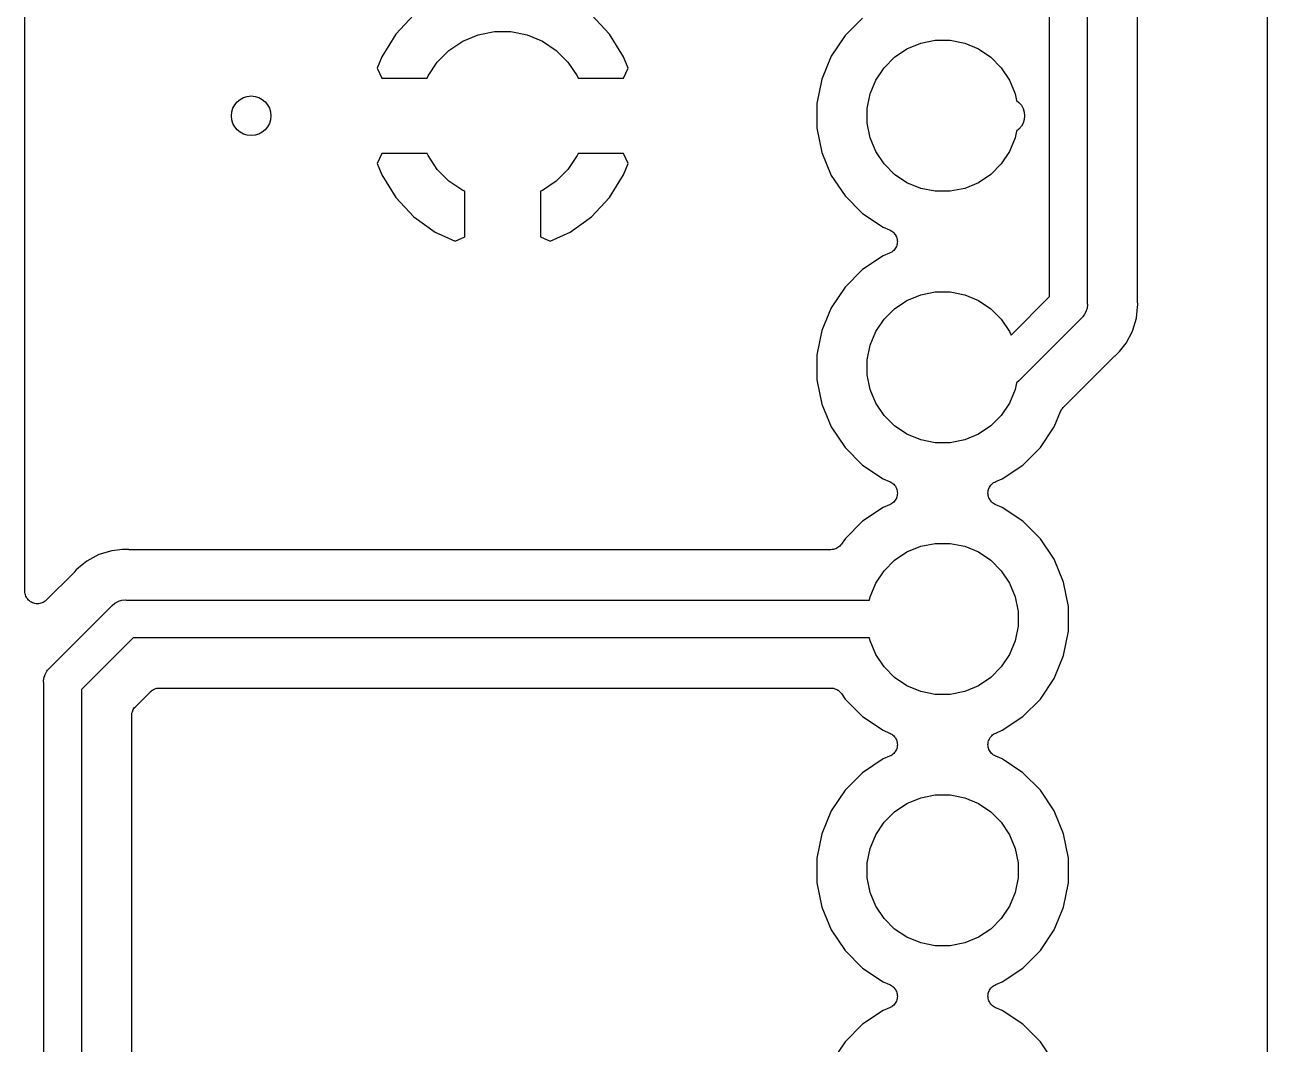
# Model space of a CAD drawing. Extents: x 1.17 to 5.78, y -4.25 to -1.3.
# Drawn here: x 5.285 to 5.779, y -2.3941 to -1.9889 of the extents above; entities that cross this region are included whole.
import ezdxf

# ---------------------------------------------------------------- set-up
doc = ezdxf.new("R2010")
doc.units = 0
doc.header["$MEASUREMENT"] = 0
doc.layers.add('BLACK', color=7, linetype='CONTINUOUS')

msp = doc.modelspace()

# ---------------------------------------------------------------- linework, layer by layer
at = {"layer": 'BLACK', "linetype": 'CONTINUOUS'}
for p, q in [((5.77902, -1.35086), (5.77902, -4.19873)), ((5.6925, -2.09689), (5.6925, -1.37811)), ((5.7075, -1.37537), (5.7075, -2.09963)), ((5.7275, -2.0984), (5.7275, -1.3766)), ((5.285, -2.21404), (5.285, -1.49157)), ((5.4397, -1.98488), (5.43255, -1.99254)), ((5.51745, -1.99254), (5.5103, -1.98488)), ((5.61813, -1.98616), (5.61116, -1.99313)), ((5.43255, -1.99254), (5.42698, -2.00152)), ((5.45367, -1.99901), (5.45915, -1.99534)), ((5.45915, -1.99534), (5.46524, -1.99282)), ((5.46524, -1.99282), (5.4717, -1.99154)), ((5.4717, -1.99154), (5.4783, -1.99154)), ((5.4783, -1.99154), (5.48476, -1.99282)), ((5.48476, -1.99282), (5.49085, -1.99534)), ((5.49085, -1.99534), (5.49633, -1.99901)), ((5.52302, -2.00152), (5.51745, -1.99254)), ((5.61116, -1.99313), (5.60569, -2.00132)), ((5.64125, -1.99615), (5.64705, -1.995)), ((5.64705, -1.995), (5.65295, -1.995)), ((5.65295, -1.995), (5.65875, -1.99615)), ((5.44901, -2.00367), (5.45367, -1.99901)), ((5.49633, -1.99901), (5.50099, -2.00367)), ((5.63088, -2.0017), (5.63579, -1.99841)), ((5.63579, -1.99841), (5.64125, -1.99615)), ((5.65875, -1.99615), (5.66421, -1.99841)), ((5.66421, -1.99841), (5.66912, -2.0017)), ((5.42698, -2.00152), (5.42513, -2.00601)), ((5.44534, -2.00915), (5.44901, -2.00367)), ((5.50099, -2.00367), (5.50466, -2.00915)), ((5.52487, -2.00601), (5.52302, -2.00152)), ((5.60569, -2.00132), (5.60192, -2.01042)), ((5.6267, -2.00588), (5.63088, -2.0017)), ((5.66912, -2.0017), (5.6733, -2.00588)), ((5.42513, -2.00601), (5.42696, -2.01)), ((5.42696, -2.01), (5.44499, -2.01)), ((5.44499, -2.01), (5.44534, -2.00915)), ((5.50466, -2.00915), (5.50501, -2.01)), ((5.50501, -2.01), (5.52304, -2.01)), ((5.52304, -2.01), (5.52487, -2.00601)), ((5.60192, -2.01042), (5.6, -2.02008)), ((5.62341, -2.01079), (5.6267, -2.00588)), ((5.6733, -2.00588), (5.67659, -2.01079)), ((5.62115, -2.01625), (5.62341, -2.01079)), ((5.67659, -2.01079), (5.67885, -2.01625)), ((5.6, -2.02008), (5.6, -2.02992)), ((5.62, -2.02205), (5.62115, -2.01625)), ((5.67885, -2.01625), (5.67937, -2.01889)), ((5.67937, -2.01889), (5.68033, -2.01967)), ((5.68033, -2.01967), (5.68127, -2.02081)), ((5.62, -2.02795), (5.62, -2.02205)), ((5.68127, -2.02081), (5.68196, -2.02212)), ((5.68196, -2.02212), (5.68239, -2.02353)), ((5.68239, -2.02353), (5.68254, -2.025)), ((5.68254, -2.025), (5.68239, -2.02647)), ((5.6, -2.02992), (5.60192, -2.03958)), ((5.62115, -2.03375), (5.62, -2.02795)), ((5.68033, -2.03033), (5.67937, -2.03111)), ((5.68127, -2.02919), (5.68033, -2.03033)), ((5.68196, -2.02788), (5.68127, -2.02919)), ((5.68239, -2.02647), (5.68196, -2.02788)), ((5.62341, -2.03921), (5.62115, -2.03375)), ((5.67885, -2.03375), (5.67659, -2.03921)), ((5.67937, -2.03111), (5.67885, -2.03375)), ((5.42696, -2.04), (5.42513, -2.04399)), ((5.44499, -2.04), (5.42696, -2.04)), ((5.44534, -2.04085), (5.44499, -2.04)), ((5.50501, -2.04), (5.50466, -2.04085)), ((5.52304, -2.04), (5.50501, -2.04)), ((5.52487, -2.04399), (5.52304, -2.04)), ((5.60192, -2.03958), (5.60569, -2.04868)), ((5.6267, -2.04412), (5.62341, -2.03921)), ((5.67659, -2.03921), (5.6733, -2.04412)), ((5.42513, -2.04399), (5.42698, -2.04848)), ((5.44901, -2.04633), (5.44534, -2.04085)), ((5.50466, -2.04085), (5.50099, -2.04633)), ((5.52302, -2.04848), (5.52487, -2.04399)), ((5.63088, -2.0483), (5.6267, -2.04412)), ((5.6733, -2.04412), (5.66912, -2.0483)), ((5.42698, -2.04848), (5.43255, -2.05746)), ((5.45367, -2.05099), (5.44901, -2.04633)), ((5.50099, -2.04633), (5.49633, -2.05099)), ((5.51745, -2.05746), (5.52302, -2.04848)), ((5.60569, -2.04868), (5.61116, -2.05687)), ((5.63579, -2.05159), (5.63088, -2.0483)), ((5.66912, -2.0483), (5.66421, -2.05159)), ((5.45915, -2.05466), (5.45367, -2.05099)), ((5.46, -2.05501), (5.45915, -2.05466)), ((5.46, -2.07311), (5.46, -2.05501)), ((5.49085, -2.05466), (5.49, -2.05501)), ((5.49, -2.05501), (5.49, -2.07311)), ((5.49633, -2.05099), (5.49085, -2.05466)), ((5.64125, -2.05385), (5.63579, -2.05159)), ((5.64705, -2.055), (5.64125, -2.05385)), ((5.65295, -2.055), (5.64705, -2.055)), ((5.65875, -2.05385), (5.65295, -2.055)), ((5.66421, -2.05159), (5.65875, -2.05385)), ((5.43255, -2.05746), (5.4397, -2.06512)), ((5.5103, -2.06512), (5.51745, -2.05746)), ((5.61116, -2.05687), (5.61813, -2.06384)), ((5.61813, -2.06384), (5.62632, -2.06931)), ((5.4397, -2.06512), (5.4482, -2.07124)), ((5.5018, -2.07124), (5.5103, -2.06512)), ((5.62632, -2.06931), (5.6289, -2.07038)), ((5.4482, -2.07124), (5.45613, -2.07484)), ((5.45613, -2.07484), (5.46, -2.07311)), ((5.49, -2.07311), (5.49387, -2.07484)), ((5.49387, -2.07484), (5.5018, -2.07124)), ((5.6289, -2.07038), (5.62895, -2.0704)), ((5.62895, -2.0704), (5.62895, -2.0704)), ((5.62895, -2.0704), (5.62895, -2.0704)), ((5.62895, -2.0704), (5.62897, -2.07041)), ((5.62897, -2.07041), (5.62939, -2.07064)), ((5.62939, -2.07064), (5.62981, -2.07087)), ((5.62981, -2.07087), (5.62981, -2.07088)), ((5.62981, -2.07088), (5.62982, -2.07088)), ((5.62982, -2.07088), (5.63019, -2.07119)), ((5.63019, -2.07119), (5.63056, -2.0715)), ((5.63056, -2.0715), (5.63056, -2.0715)), ((5.63056, -2.0715), (5.63057, -2.07151)), ((5.63057, -2.07151), (5.63086, -2.07188)), ((5.63086, -2.07188), (5.63117, -2.07225)), ((5.63117, -2.07225), (5.63117, -2.07226)), ((5.63117, -2.07226), (5.63118, -2.07227)), ((5.63118, -2.07227), (5.6314, -2.07269)), ((5.6314, -2.07269), (5.63162, -2.07312)), ((5.63162, -2.07312), (5.63162, -2.07313)), ((5.63162, -2.07313), (5.63163, -2.07314)), ((5.63163, -2.07314), (5.63176, -2.0736)), ((5.63176, -2.0736), (5.6319, -2.07405)), ((5.6319, -2.07405), (5.6319, -2.07406)), ((5.6319, -2.07406), (5.6319, -2.07407)), ((5.6319, -2.07407), (5.63194, -2.07455)), ((5.63194, -2.07455), (5.63199, -2.07503)), ((5.6289, -2.07962), (5.62632, -2.08069)), ((5.62933, -2.07939), (5.6289, -2.07962)), ((5.62975, -2.07917), (5.62933, -2.07939)), ((5.62976, -2.07916), (5.62975, -2.07917)), ((5.63014, -2.07885), (5.62976, -2.07916)), ((5.62976, -2.07916), (5.62976, -2.07916)), ((5.63051, -2.07855), (5.63014, -2.07885)), ((5.63052, -2.07854), (5.63051, -2.07855)), ((5.63051, -2.07855), (5.63051, -2.07855)), ((5.63083, -2.07817), (5.63052, -2.07854)), ((5.63113, -2.0778), (5.63083, -2.07817)), ((5.63114, -2.07779), (5.63113, -2.0778)), ((5.63113, -2.0778), (5.63113, -2.0778)), ((5.63137, -2.07736), (5.63114, -2.07779)), ((5.63159, -2.07695), (5.63137, -2.07736)), ((5.6316, -2.07694), (5.63159, -2.07695)), ((5.63174, -2.07647), (5.6316, -2.07693)), ((5.6316, -2.07693), (5.6316, -2.07694)), ((5.63188, -2.07601), (5.63174, -2.07647)), ((5.63189, -2.07601), (5.63188, -2.07601)), ((5.63194, -2.07552), (5.63189, -2.076)), ((5.63189, -2.076), (5.63189, -2.07601)), ((5.63199, -2.07504), (5.63194, -2.07552)), ((5.63199, -2.07503), (5.63199, -2.07503)), ((5.63199, -2.07503), (5.63199, -2.07504)), ((5.62632, -2.08069), (5.61813, -2.08616)), ((5.61813, -2.08616), (5.61116, -2.09313)), ((5.61116, -2.09313), (5.60569, -2.10132)), ((5.63088, -2.1017), (5.63579, -2.09841)), ((5.63579, -2.09841), (5.64125, -2.09615)), ((5.64125, -2.09615), (5.64705, -2.095)), ((5.64705, -2.095), (5.65295, -2.095)), ((5.65295, -2.095), (5.65875, -2.09615)), ((5.65875, -2.09615), (5.66421, -2.09841)), ((5.66421, -2.09841), (5.66912, -2.1017)), ((5.67718, -2.11222), (5.6925, -2.09689)), ((5.72752, -2.09861), (5.7275, -2.0984)), ((5.72752, -2.09882), (5.72752, -2.09861)), ((5.72752, -2.09889), (5.72752, -2.09882)), ((5.72763, -2.1), (5.72752, -2.09889)), ((5.60569, -2.10132), (5.60192, -2.11042)), ((5.6267, -2.10588), (5.63088, -2.1017)), ((5.66912, -2.1017), (5.6733, -2.10588)), ((5.70627, -2.10419), (5.70577, -2.1048)), ((5.70696, -2.10288), (5.70627, -2.10419)), ((5.70707, -2.10252), (5.70696, -2.10288)), ((5.70739, -2.10147), (5.70707, -2.10252)), ((5.70754, -2.1), (5.70739, -2.10147)), ((5.7075, -2.09963), (5.70754, -2.1)), ((5.7271, -2.10539), (5.72752, -2.10111)), ((5.72752, -2.10111), (5.72763, -2.1)), ((5.72752, -2.10111), (5.72752, -2.10111)), ((5.62341, -2.11079), (5.6267, -2.10588)), ((5.6733, -2.10588), (5.67659, -2.11079)), ((5.70504, -2.10556), (5.68056, -2.13004)), ((5.70533, -2.10533), (5.70504, -2.10556)), ((5.70559, -2.10501), (5.70533, -2.10533)), ((5.70577, -2.1048), (5.70559, -2.10501)), ((5.72553, -2.11057), (5.7271, -2.10541)), ((5.7271, -2.10541), (5.7271, -2.10539)), ((5.7271, -2.10541), (5.7271, -2.10541)), ((5.60192, -2.11042), (5.6, -2.12008)), ((5.62115, -2.11625), (5.62341, -2.11079)), ((5.67659, -2.11079), (5.67718, -2.11222)), ((5.72298, -2.11535), (5.72553, -2.11057)), ((5.62, -2.12205), (5.62115, -2.11625)), ((5.71954, -2.11954), (5.72024, -2.11868)), ((5.72024, -2.11868), (5.72025, -2.11868)), ((5.72025, -2.11868), (5.72298, -2.11535)), ((5.6, -2.12008), (5.6, -2.12992)), ((5.62, -2.12795), (5.62, -2.12205)), ((5.69791, -2.14098), (5.71832, -2.12057)), ((5.71832, -2.12057), (5.71837, -2.12053)), ((5.71837, -2.12053), (5.71853, -2.12039)), ((5.71853, -2.12039), (5.71868, -2.12024)), ((5.71868, -2.12024), (5.71954, -2.11954)), ((5.62115, -2.13375), (5.62, -2.12795)), ((5.6, -2.12992), (5.60192, -2.13958)), ((5.62341, -2.13921), (5.62115, -2.13375)), ((5.67885, -2.13375), (5.67659, -2.13921)), ((5.67937, -2.13111), (5.67885, -2.13375)), ((5.68033, -2.13033), (5.67937, -2.13111)), ((5.68056, -2.13004), (5.68033, -2.13033)), ((5.60192, -2.13958), (5.60569, -2.14868)), ((5.6267, -2.14412), (5.62341, -2.13921)), ((5.67659, -2.13921), (5.6733, -2.14412)), ((5.69431, -2.14868), (5.69683, -2.1426)), ((5.69683, -2.14259), (5.69686, -2.14254)), ((5.69683, -2.1426), (5.69683, -2.14259)), ((5.69683, -2.14259), (5.69683, -2.14259)), ((5.69683, -2.14259), (5.69683, -2.14259)), ((5.69686, -2.14254), (5.69708, -2.14213)), ((5.69708, -2.14213), (5.69729, -2.14173)), ((5.69729, -2.14173), (5.69731, -2.14171)), ((5.69731, -2.14171), (5.69733, -2.14168)), ((5.69733, -2.14168), (5.69762, -2.14133)), ((5.69762, -2.14133), (5.69791, -2.14098)), ((5.60569, -2.14868), (5.61116, -2.15687)), ((5.63088, -2.1483), (5.6267, -2.14412)), ((5.63579, -2.15159), (5.63088, -2.1483)), ((5.66912, -2.1483), (5.66421, -2.15159)), ((5.6733, -2.14412), (5.66912, -2.1483)), ((5.68884, -2.15687), (5.69431, -2.14868)), ((5.64125, -2.15385), (5.63579, -2.15159)), ((5.64705, -2.155), (5.64125, -2.15385)), ((5.65875, -2.15385), (5.65295, -2.155)), ((5.66421, -2.15159), (5.65875, -2.15385)), ((5.61116, -2.15687), (5.61813, -2.16384)), ((5.65295, -2.155), (5.64705, -2.155)), ((5.68187, -2.16384), (5.68884, -2.15687)), ((5.61813, -2.16384), (5.62632, -2.16931)), ((5.67368, -2.16931), (5.68187, -2.16384)), ((5.62632, -2.16931), (5.6289, -2.17038)), ((5.6289, -2.17038), (5.62895, -2.1704)), ((5.62895, -2.1704), (5.62895, -2.1704)), ((5.62895, -2.1704), (5.62895, -2.1704)), ((5.62895, -2.1704), (5.62897, -2.17041)), ((5.62897, -2.17041), (5.62939, -2.17064)), ((5.62939, -2.17064), (5.62981, -2.17087)), ((5.62981, -2.17087), (5.62981, -2.17088)), ((5.62981, -2.17088), (5.62982, -2.17088)), ((5.62982, -2.17088), (5.63019, -2.17119)), ((5.63019, -2.17119), (5.63056, -2.1715)), ((5.63056, -2.1715), (5.63056, -2.1715)), ((5.63056, -2.1715), (5.63057, -2.17151)), ((5.63057, -2.17151), (5.63086, -2.17188)), ((5.63086, -2.17188), (5.63117, -2.17225)), ((5.63117, -2.17225), (5.63117, -2.17226)), ((5.63117, -2.17226), (5.63118, -2.17227)), ((5.63118, -2.17227), (5.6314, -2.17269)), ((5.6314, -2.17269), (5.63162, -2.17312)), ((5.63162, -2.17312), (5.63162, -2.17313)), ((5.63162, -2.17313), (5.63163, -2.17314)), ((5.63163, -2.17314), (5.63176, -2.1736)), ((5.63176, -2.1736), (5.6319, -2.17405)), ((5.66812, -2.17399), (5.66826, -2.17353)), ((5.66826, -2.17353), (5.6684, -2.17307)), ((5.6684, -2.17306), (5.66841, -2.17305)), ((5.6684, -2.17307), (5.6684, -2.17306)), ((5.66841, -2.17305), (5.66864, -2.17263)), ((5.66864, -2.17263), (5.66886, -2.17221)), ((5.66886, -2.17221), (5.66887, -2.1722)), ((5.66887, -2.1722), (5.66918, -2.17183)), ((5.66887, -2.1722), (5.66887, -2.1722)), ((5.66918, -2.17183), (5.66948, -2.17146)), ((5.66948, -2.17146), (5.66949, -2.17145)), ((5.66949, -2.17145), (5.66986, -2.17115)), ((5.66949, -2.17145), (5.66949, -2.17145)), ((5.66986, -2.17115), (5.67024, -2.17084)), ((5.67024, -2.17084), (5.67025, -2.17083)), ((5.67024, -2.17084), (5.67024, -2.17084)), ((5.67025, -2.17083), (5.67067, -2.17061)), ((5.67067, -2.17061), (5.6711, -2.17038)), ((5.6711, -2.17038), (5.67368, -2.16931)), ((5.63051, -2.17855), (5.63014, -2.17885)), ((5.63052, -2.17854), (5.63051, -2.17855)), ((5.63051, -2.17855), (5.63051, -2.17855)), ((5.63083, -2.17817), (5.63052, -2.17854)), ((5.63113, -2.1778), (5.63083, -2.17817)), ((5.63114, -2.17779), (5.63113, -2.1778)), ((5.63113, -2.1778), (5.63113, -2.1778)), ((5.63137, -2.17736), (5.63114, -2.17779)), ((5.63159, -2.17695), (5.63137, -2.17736)), ((5.6316, -2.17694), (5.63159, -2.17695)), ((5.63174, -2.17647), (5.6316, -2.17693)), ((5.6316, -2.17693), (5.6316, -2.17694)), ((5.63188, -2.17601), (5.63174, -2.17647)), ((5.63189, -2.17601), (5.63188, -2.17601)), ((5.63194, -2.17551), (5.63189, -2.176)), ((5.63189, -2.176), (5.63189, -2.17601)), ((5.6319, -2.17405), (5.6319, -2.17406)), ((5.6319, -2.17406), (5.6319, -2.17407)), ((5.6319, -2.17407), (5.63194, -2.17455)), ((5.63194, -2.17455), (5.63199, -2.17503)), ((5.63199, -2.17504), (5.63194, -2.17551)), ((5.63199, -2.17503), (5.63199, -2.17503)), ((5.63199, -2.17503), (5.63199, -2.17504)), ((5.66801, -2.17496), (5.66806, -2.17448)), ((5.66801, -2.17497), (5.66801, -2.17496)), ((5.66806, -2.17545), (5.66801, -2.17497)), ((5.66801, -2.17497), (5.66801, -2.17497)), ((5.66806, -2.17448), (5.66811, -2.174)), ((5.6681, -2.17593), (5.66806, -2.17545)), ((5.6681, -2.17594), (5.6681, -2.17593)), ((5.6681, -2.17595), (5.6681, -2.17594)), ((5.66824, -2.17641), (5.6681, -2.17595)), ((5.66811, -2.174), (5.66811, -2.17399)), ((5.66811, -2.17399), (5.66812, -2.17399)), ((5.66837, -2.17686), (5.66824, -2.17641)), ((5.66838, -2.17687), (5.66837, -2.17686)), ((5.66838, -2.17688), (5.66838, -2.17687)), ((5.6686, -2.1773), (5.66838, -2.17688)), ((5.66882, -2.17773), (5.6686, -2.1773)), ((5.66883, -2.17774), (5.66882, -2.17773)), ((5.66883, -2.17775), (5.66883, -2.17774)), ((5.66913, -2.17811), (5.66883, -2.17775)), ((5.66943, -2.17849), (5.66913, -2.17811)), ((5.66944, -2.1785), (5.66943, -2.17849)), ((5.66981, -2.17881), (5.66944, -2.1785)), ((5.66944, -2.1785), (5.66944, -2.1785)), ((5.62632, -2.18069), (5.61813, -2.18616)), ((5.6289, -2.17962), (5.62632, -2.18069)), ((5.62933, -2.17939), (5.6289, -2.17962)), ((5.62975, -2.17917), (5.62933, -2.17939)), ((5.62976, -2.17916), (5.62975, -2.17917)), ((5.63014, -2.17885), (5.62976, -2.17916)), ((5.62976, -2.17916), (5.62976, -2.17916)), ((5.67018, -2.17912), (5.66981, -2.17881)), ((5.67019, -2.17912), (5.67018, -2.17912)), ((5.67019, -2.17913), (5.67019, -2.17912)), ((5.67061, -2.17936), (5.67019, -2.17913)), ((5.67103, -2.17959), (5.67061, -2.17936)), ((5.67105, -2.1796), (5.67103, -2.17959)), ((5.6711, -2.17962), (5.67105, -2.1796)), ((5.67105, -2.1796), (5.67105, -2.1796)), ((5.67105, -2.1796), (5.67105, -2.1796)), ((5.67368, -2.18069), (5.6711, -2.17962)), ((5.68187, -2.18616), (5.67368, -2.18069)), ((5.61813, -2.18616), (5.61116, -2.19313)), ((5.68884, -2.19313), (5.68187, -2.18616)), ((5.61116, -2.19313), (5.60973, -2.19528)), ((5.69431, -2.20132), (5.68884, -2.19313)), ((5.31961, -2.1979), (5.31443, -2.19947)), ((5.32389, -2.19748), (5.31961, -2.1979)), ((5.325, -2.19737), (5.32389, -2.19748)), ((5.32389, -2.19748), (5.32389, -2.19748)), ((5.32611, -2.19748), (5.325, -2.19737)), ((5.32632, -2.19748), (5.32611, -2.19748)), ((5.32653, -2.1975), (5.32632, -2.19748)), ((5.3266, -2.1975), (5.32653, -2.1975)), ((5.60557, -2.1975), (5.3266, -2.1975)), ((5.60603, -2.19745), (5.60557, -2.1975)), ((5.60649, -2.19741), (5.60603, -2.19745)), ((5.60652, -2.19741), (5.60649, -2.19741)), ((5.60654, -2.1974), (5.60652, -2.19741)), ((5.60698, -2.19727), (5.60654, -2.1974)), ((5.60743, -2.19714), (5.60698, -2.19727)), ((5.60745, -2.19713), (5.60743, -2.19714)), ((5.60747, -2.19712), (5.60745, -2.19713)), ((5.60788, -2.1969), (5.60747, -2.19712)), ((5.60829, -2.19669), (5.60788, -2.1969)), ((5.60831, -2.19668), (5.60829, -2.19669)), ((5.60833, -2.19666), (5.60831, -2.19668)), ((5.60869, -2.19637), (5.60833, -2.19666)), ((5.60906, -2.19608), (5.60869, -2.19637)), ((5.60907, -2.19606), (5.60906, -2.19608)), ((5.60909, -2.19605), (5.60907, -2.19606)), ((5.60939, -2.19569), (5.60909, -2.19605)), ((5.60969, -2.19534), (5.60939, -2.19569)), ((5.60971, -2.1953), (5.60969, -2.19534)), ((5.60973, -2.19528), (5.60971, -2.1953)), ((5.60971, -2.1953), (5.60971, -2.1953)), ((5.60971, -2.1953), (5.60971, -2.1953)), ((5.63579, -2.19841), (5.64125, -2.19615)), ((5.64125, -2.19615), (5.64705, -2.195)), ((5.64705, -2.195), (5.65295, -2.195)), ((5.65295, -2.195), (5.65875, -2.19615)), ((5.65875, -2.19615), (5.66421, -2.19841)), ((5.30965, -2.20202), (5.30632, -2.20476)), ((5.31443, -2.19947), (5.30965, -2.20202)), ((5.6267, -2.20588), (5.63088, -2.2017)), ((5.63088, -2.2017), (5.63579, -2.19841)), ((5.66421, -2.19841), (5.66912, -2.2017)), ((5.66912, -2.2017), (5.6733, -2.20588)), ((5.69808, -2.21042), (5.69431, -2.20132)), ((5.30443, -2.20668), (5.29354, -2.21757)), ((5.30456, -2.20652), (5.30443, -2.20668)), ((5.30471, -2.20637), (5.30456, -2.20652)), ((5.30476, -2.20632), (5.30471, -2.20637)), ((5.30546, -2.20546), (5.30476, -2.20632)), ((5.30632, -2.20476), (5.30546, -2.20546)), ((5.30632, -2.20476), (5.30632, -2.20476)), ((5.62341, -2.21079), (5.6267, -2.20588)), ((5.6733, -2.20588), (5.67659, -2.21079)), ((5.62115, -2.21625), (5.62341, -2.21079)), ((5.67659, -2.21079), (5.67885, -2.21625)), ((5.7, -2.22008), (5.69808, -2.21042)), ((5.28505, -2.21452), (5.285, -2.21404)), ((5.28509, -2.21499), (5.28505, -2.21452)), ((5.28509, -2.215), (5.28509, -2.21499)), ((5.2851, -2.21501), (5.28509, -2.215)), ((5.28523, -2.21547), (5.2851, -2.21501)), ((5.28537, -2.21593), (5.28523, -2.21547)), ((5.28537, -2.21594), (5.28537, -2.21593)), ((5.28538, -2.21594), (5.28537, -2.21594)), ((5.2856, -2.21636), (5.28538, -2.21594)), ((5.28583, -2.21679), (5.2856, -2.21636)), ((5.28583, -2.2168), (5.28583, -2.21679)), ((5.28584, -2.21681), (5.28583, -2.2168)), ((5.28614, -2.21718), (5.28584, -2.21681)), ((5.28644, -2.21755), (5.28614, -2.21718)), ((5.28645, -2.21755), (5.28644, -2.21755)), ((5.28645, -2.21756), (5.28645, -2.21755)), ((5.28682, -2.21787), (5.28645, -2.21756)), ((5.28719, -2.21817), (5.28682, -2.21787)), ((5.29311, -2.21792), (5.29274, -2.21822)), ((5.29349, -2.21762), (5.29311, -2.21792)), ((5.2935, -2.21761), (5.29349, -2.21762)), ((5.29354, -2.21757), (5.2935, -2.21761)), ((5.2935, -2.21761), (5.2935, -2.21761)), ((5.2935, -2.21761), (5.2935, -2.21761)), ((5.32081, -2.21873), (5.32212, -2.21804)), ((5.32212, -2.21804), (5.32223, -2.218)), ((5.32223, -2.218), (5.32353, -2.21761)), ((5.32353, -2.21761), (5.325, -2.21746)), ((5.325, -2.21746), (5.32537, -2.2175)), ((5.32537, -2.2175), (5.6209, -2.2175)), ((5.6209, -2.2175), (5.62115, -2.21625)), ((5.67885, -2.21625), (5.68, -2.22205)), ((5.2872, -2.21818), (5.28719, -2.21817)), ((5.28763, -2.21841), (5.2872, -2.21818)), ((5.2872, -2.21818), (5.2872, -2.21818)), ((5.28805, -2.21864), (5.28763, -2.21841)), ((5.28806, -2.21865), (5.28805, -2.21864)), ((5.28805, -2.21864), (5.28805, -2.21864)), ((5.28853, -2.21879), (5.28806, -2.21865)), ((5.28898, -2.21893), (5.28853, -2.21879)), ((5.28899, -2.21893), (5.28898, -2.21893)), ((5.28899, -2.21894), (5.28899, -2.21893)), ((5.28947, -2.21899), (5.28899, -2.21894)), ((5.28995, -2.21904), (5.28947, -2.21899)), ((5.28996, -2.21904), (5.28995, -2.21904)), ((5.28997, -2.21904), (5.28996, -2.21904)), ((5.29044, -2.21899), (5.28997, -2.21904)), ((5.29092, -2.21895), (5.29044, -2.21899)), ((5.29093, -2.21895), (5.29092, -2.21895)), ((5.29094, -2.21895), (5.29093, -2.21895)), ((5.29139, -2.21882), (5.29094, -2.21895)), ((5.29186, -2.21868), (5.29139, -2.21882)), ((5.29187, -2.21867), (5.29186, -2.21868)), ((5.29186, -2.21868), (5.29186, -2.21868)), ((5.2923, -2.21845), (5.29187, -2.21867)), ((5.29272, -2.21823), (5.2923, -2.21845)), ((5.29273, -2.21823), (5.29272, -2.21823)), ((5.29274, -2.21822), (5.29273, -2.21823)), ((5.29496, -2.24444), (5.31944, -2.21996)), ((5.31944, -2.21996), (5.31967, -2.21967)), ((5.31967, -2.21967), (5.32081, -2.21873)), ((5.68, -2.22205), (5.68, -2.22795)), ((5.7, -2.22992), (5.7, -2.22008)), ((5.68, -2.22795), (5.67885, -2.23375)), ((5.32811, -2.2325), (5.3075, -2.25311)), ((5.6209, -2.2325), (5.32811, -2.2325)), ((5.62115, -2.23375), (5.6209, -2.2325)), ((5.69808, -2.23958), (5.7, -2.22992)), ((5.62341, -2.23921), (5.62115, -2.23375)), ((5.67885, -2.23375), (5.67659, -2.23921)), ((5.6267, -2.24412), (5.62341, -2.23921)), ((5.67659, -2.23921), (5.6733, -2.24412)), ((5.69431, -2.24868), (5.69808, -2.23958)), ((5.29261, -2.24853), (5.29304, -2.24712)), ((5.29304, -2.24712), (5.29373, -2.24581)), ((5.29373, -2.24581), (5.29404, -2.24544)), ((5.29404, -2.24544), (5.29467, -2.24467)), ((5.29467, -2.24467), (5.29496, -2.24444)), ((5.63088, -2.2483), (5.6267, -2.24412)), ((5.6733, -2.24412), (5.66912, -2.2483)), ((5.29246, -2.25), (5.29261, -2.24853)), ((5.2925, -2.25037), (5.29246, -2.25)), ((5.2925, -2.67052), (5.2925, -2.25037)), ((5.33661, -2.25286), (5.33705, -2.25273)), ((5.33705, -2.25273), (5.33749, -2.2526)), ((5.33749, -2.2526), (5.33752, -2.25259)), ((5.33752, -2.25259), (5.33754, -2.25259)), ((5.33754, -2.25259), (5.338, -2.25255)), ((5.338, -2.25255), (5.33846, -2.2525)), ((5.33846, -2.2525), (5.60557, -2.2525)), ((5.60557, -2.2525), (5.60559, -2.2525)), ((5.60559, -2.2525), (5.60559, -2.2525)), ((5.60559, -2.2525), (5.60559, -2.2525)), ((5.60559, -2.2525), (5.60564, -2.2525)), ((5.60564, -2.2525), (5.6061, -2.25255)), ((5.6061, -2.25255), (5.60656, -2.2526)), ((5.60656, -2.2526), (5.60658, -2.25261)), ((5.60658, -2.25261), (5.60661, -2.25261)), ((5.60661, -2.25261), (5.60705, -2.25275)), ((5.63579, -2.25159), (5.63088, -2.2483)), ((5.64125, -2.25385), (5.63579, -2.25159)), ((5.66421, -2.25159), (5.65875, -2.25385)), ((5.66912, -2.2483), (5.66421, -2.25159)), ((5.68884, -2.25687), (5.69431, -2.24868)), ((5.3075, -2.25311), (5.3075, -2.67052)), ((5.32896, -2.25993), (5.33493, -2.25396)), ((5.33493, -2.25396), (5.33494, -2.25395)), ((5.33494, -2.25395), (5.33498, -2.25392)), ((5.33494, -2.25395), (5.33494, -2.25395)), ((5.33494, -2.25395), (5.33494, -2.25395)), ((5.33498, -2.25392), (5.33534, -2.25363)), ((5.33534, -2.25363), (5.33569, -2.25334)), ((5.33569, -2.25334), (5.33572, -2.25332)), ((5.33572, -2.25332), (5.33574, -2.25331)), ((5.33574, -2.25331), (5.33615, -2.25309)), ((5.33615, -2.25309), (5.33656, -2.25288)), ((5.33656, -2.25288), (5.33658, -2.25287)), ((5.33658, -2.25287), (5.33661, -2.25286)), ((5.60705, -2.25275), (5.60749, -2.25289)), ((5.60749, -2.25289), (5.60751, -2.2529)), ((5.60751, -2.2529), (5.60754, -2.2529)), ((5.60754, -2.2529), (5.60794, -2.25313)), ((5.60794, -2.25313), (5.60835, -2.25335)), ((5.60835, -2.25335), (5.60837, -2.25336)), ((5.60837, -2.25336), (5.60839, -2.25337)), ((5.60839, -2.25337), (5.60875, -2.25367)), ((5.60875, -2.25367), (5.60911, -2.25397)), ((5.60911, -2.25397), (5.60912, -2.25399)), ((5.60912, -2.25399), (5.60914, -2.254)), ((5.60914, -2.254), (5.60943, -2.25436)), ((5.60943, -2.25436), (5.60973, -2.25472)), ((5.60973, -2.25472), (5.61116, -2.25687)), ((5.61116, -2.25687), (5.61813, -2.26384)), ((5.64705, -2.255), (5.64125, -2.25385)), ((5.65295, -2.255), (5.64705, -2.255)), ((5.65875, -2.25385), (5.65295, -2.255)), ((5.68187, -2.26384), (5.68884, -2.25687)), ((5.32755, -2.26293), (5.3276, -2.26247)), ((5.3276, -2.26247), (5.32761, -2.26245)), ((5.32761, -2.26242), (5.32775, -2.26198)), ((5.32761, -2.26245), (5.32761, -2.26242)), ((5.32775, -2.26198), (5.32788, -2.26154)), ((5.32788, -2.26154), (5.3279, -2.26152)), ((5.3279, -2.26149), (5.32813, -2.26109)), ((5.3279, -2.26152), (5.3279, -2.26149)), ((5.32813, -2.26109), (5.32835, -2.26068)), ((5.32835, -2.26068), (5.32836, -2.26066)), ((5.32836, -2.26066), (5.32837, -2.26064)), ((5.32837, -2.26064), (5.32867, -2.26028)), ((5.32867, -2.26028), (5.32896, -2.25993)), ((5.3275, -2.26339), (5.32755, -2.26293)), ((5.3275, -2.26344), (5.3275, -2.26339)), ((5.3275, -2.26345), (5.3275, -2.26344)), ((5.3275, -2.26344), (5.3275, -2.26344)), ((5.3275, -2.26346), (5.3275, -2.26345)), ((5.3275, -2.53838), (5.3275, -2.26346)), ((5.61813, -2.26384), (5.62632, -2.26931)), ((5.67368, -2.26931), (5.68187, -2.26384)), ((5.62632, -2.26931), (5.6289, -2.27038)), ((5.6289, -2.27038), (5.62895, -2.2704)), ((5.62895, -2.2704), (5.62895, -2.2704)), ((5.62895, -2.2704), (5.62895, -2.2704)), ((5.62895, -2.2704), (5.62897, -2.27041)), ((5.62897, -2.27041), (5.62939, -2.27064)), ((5.62939, -2.27064), (5.62981, -2.27087)), ((5.62981, -2.27087), (5.62981, -2.27088)), ((5.62981, -2.27088), (5.62982, -2.27088)), ((5.62982, -2.27088), (5.63019, -2.27119)), ((5.63019, -2.27119), (5.63056, -2.2715)), ((5.63056, -2.2715), (5.63056, -2.2715)), ((5.63056, -2.2715), (5.63057, -2.27151)), ((5.63057, -2.27151), (5.63086, -2.27188)), ((5.63086, -2.27188), (5.63117, -2.27225)), ((5.63117, -2.27225), (5.63117, -2.27226)), ((5.63117, -2.27226), (5.63118, -2.27227)), ((5.63118, -2.27227), (5.6314, -2.27269)), ((5.66864, -2.27263), (5.66886, -2.27221)), ((5.66886, -2.27221), (5.66887, -2.2722)), ((5.66887, -2.2722), (5.66918, -2.27183)), ((5.66887, -2.2722), (5.66887, -2.2722)), ((5.66918, -2.27183), (5.66948, -2.27146)), ((5.66948, -2.27146), (5.66949, -2.27145)), ((5.66949, -2.27145), (5.66986, -2.27115)), ((5.66949, -2.27145), (5.66949, -2.27145)), ((5.66986, -2.27115), (5.67024, -2.27084)), ((5.67024, -2.27084), (5.67025, -2.27083)), ((5.67024, -2.27084), (5.67024, -2.27084)), ((5.67025, -2.27083), (5.67067, -2.27061)), ((5.67067, -2.27061), (5.6711, -2.27038)), ((5.6711, -2.27038), (5.67368, -2.26931)), ((5.63137, -2.27736), (5.63114, -2.27779)), ((5.63159, -2.27695), (5.63137, -2.27736)), ((5.6314, -2.27269), (5.63162, -2.27312)), ((5.6316, -2.27694), (5.63159, -2.27695)), ((5.63174, -2.27647), (5.6316, -2.27693)), ((5.6316, -2.27693), (5.6316, -2.27694)), ((5.63162, -2.27312), (5.63162, -2.27313)), ((5.63162, -2.27313), (5.63163, -2.27314)), ((5.63163, -2.27314), (5.63176, -2.2736)), ((5.63188, -2.27601), (5.63174, -2.27647)), ((5.63176, -2.2736), (5.6319, -2.27405)), ((5.63189, -2.27601), (5.63188, -2.27601)), ((5.63194, -2.27551), (5.63189, -2.276)), ((5.63189, -2.276), (5.63189, -2.27601)), ((5.6319, -2.27405), (5.6319, -2.27406)), ((5.6319, -2.27406), (5.6319, -2.27407)), ((5.6319, -2.27407), (5.63194, -2.27455)), ((5.63194, -2.27455), (5.63199, -2.27503)), ((5.63199, -2.27504), (5.63194, -2.27551)), ((5.63199, -2.27503), (5.63199, -2.27503)), ((5.63199, -2.27503), (5.63199, -2.27504)), ((5.66801, -2.27496), (5.66806, -2.27448)), ((5.66801, -2.27497), (5.66801, -2.27496)), ((5.66806, -2.27545), (5.66801, -2.27497)), ((5.66801, -2.27497), (5.66801, -2.27497)), ((5.66806, -2.27448), (5.66811, -2.274)), ((5.6681, -2.27593), (5.66806, -2.27545)), ((5.6681, -2.27594), (5.6681, -2.27593)), ((5.6681, -2.27595), (5.6681, -2.27594)), ((5.66824, -2.27641), (5.6681, -2.27595)), ((5.66811, -2.274), (5.66811, -2.27399)), ((5.66811, -2.27399), (5.66812, -2.27399)), ((5.66812, -2.27399), (5.66826, -2.27353)), ((5.66837, -2.27686), (5.66824, -2.27641)), ((5.66826, -2.27353), (5.6684, -2.27307)), ((5.66838, -2.27687), (5.66837, -2.27686)), ((5.66838, -2.27688), (5.66838, -2.27687)), ((5.6686, -2.2773), (5.66838, -2.27688)), ((5.6684, -2.27306), (5.66841, -2.27305)), ((5.6684, -2.27307), (5.6684, -2.27306)), ((5.66841, -2.27305), (5.66864, -2.27263)), ((5.66882, -2.27773), (5.6686, -2.2773)), ((5.62632, -2.28069), (5.61813, -2.28616)), ((5.6289, -2.27962), (5.62632, -2.28069)), ((5.62933, -2.27939), (5.6289, -2.27962)), ((5.62975, -2.27917), (5.62933, -2.27939)), ((5.62976, -2.27916), (5.62975, -2.27917)), ((5.63014, -2.27885), (5.62976, -2.27916)), ((5.62976, -2.27916), (5.62976, -2.27916)), ((5.63051, -2.27855), (5.63014, -2.27885)), ((5.63052, -2.27854), (5.63051, -2.27855)), ((5.63051, -2.27855), (5.63051, -2.27855)), ((5.63083, -2.27817), (5.63052, -2.27854)), ((5.63113, -2.2778), (5.63083, -2.27817)), ((5.63114, -2.27779), (5.63113, -2.2778)), ((5.63113, -2.2778), (5.63113, -2.2778)), ((5.66883, -2.27774), (5.66882, -2.27773)), ((5.66883, -2.27775), (5.66883, -2.27774)), ((5.66913, -2.27811), (5.66883, -2.27775)), ((5.66943, -2.27849), (5.66913, -2.27811)), ((5.66944, -2.2785), (5.66943, -2.27849)), ((5.66981, -2.27881), (5.66944, -2.2785)), ((5.66944, -2.2785), (5.66944, -2.2785)), ((5.67018, -2.27912), (5.66981, -2.27881)), ((5.67019, -2.27912), (5.67018, -2.27912)), ((5.67019, -2.27913), (5.67019, -2.27912)), ((5.67061, -2.27936), (5.67019, -2.27913)), ((5.67103, -2.27959), (5.67061, -2.27936)), ((5.67105, -2.2796), (5.67103, -2.27959)), ((5.6711, -2.27962), (5.67105, -2.2796)), ((5.67105, -2.2796), (5.67105, -2.2796)), ((5.67105, -2.2796), (5.67105, -2.2796)), ((5.67368, -2.28069), (5.6711, -2.27962)), ((5.68187, -2.28616), (5.67368, -2.28069)), ((5.61813, -2.28616), (5.61116, -2.29313)), ((5.68884, -2.29313), (5.68187, -2.28616)), ((5.61116, -2.29313), (5.60569, -2.30132)), ((5.63579, -2.29841), (5.64125, -2.29615)), ((5.64125, -2.29615), (5.64705, -2.295)), ((5.64705, -2.295), (5.65295, -2.295)), ((5.65295, -2.295), (5.65875, -2.29615)), ((5.65875, -2.29615), (5.66421, -2.29841)), ((5.69431, -2.30132), (5.68884, -2.29313)), ((5.60569, -2.30132), (5.60192, -2.31042)), ((5.6267, -2.30588), (5.63088, -2.3017)), ((5.63088, -2.3017), (5.63579, -2.29841)), ((5.66421, -2.29841), (5.66912, -2.3017)), ((5.66912, -2.3017), (5.6733, -2.30588)), ((5.69808, -2.31042), (5.69431, -2.30132)), ((5.62341, -2.31079), (5.6267, -2.30588)), ((5.6733, -2.30588), (5.67659, -2.31079)), ((5.60192, -2.31042), (5.6, -2.32008)), ((5.62115, -2.31625), (5.62341, -2.31079)), ((5.67659, -2.31079), (5.67885, -2.31625)), ((5.7, -2.32008), (5.69808, -2.31042)), ((5.62, -2.32205), (5.62115, -2.31625)), ((5.67885, -2.31625), (5.68, -2.32205)), ((5.6, -2.32008), (5.6, -2.32992)), ((5.7, -2.32992), (5.7, -2.32008)), ((5.62, -2.32795), (5.62, -2.32205)), ((5.68, -2.32205), (5.68, -2.32795)), ((5.6, -2.32992), (5.60192, -2.33958)), ((5.62115, -2.33375), (5.62, -2.32795)), ((5.68, -2.32795), (5.67885, -2.33375)), ((5.69808, -2.33958), (5.7, -2.32992)), ((5.62341, -2.33921), (5.62115, -2.33375)), ((5.67885, -2.33375), (5.67659, -2.33921)), ((5.60192, -2.33958), (5.60569, -2.34868)), ((5.6267, -2.34412), (5.62341, -2.33921)), ((5.67659, -2.33921), (5.6733, -2.34412)), ((5.69431, -2.34868), (5.69808, -2.33958)), ((5.63088, -2.3483), (5.6267, -2.34412)), ((5.6733, -2.34412), (5.66912, -2.3483)), ((5.60569, -2.34868), (5.61116, -2.35687)), ((5.63579, -2.35159), (5.63088, -2.3483)), ((5.66912, -2.3483), (5.66421, -2.35159)), ((5.68884, -2.35687), (5.69431, -2.34868)), ((5.64125, -2.35385), (5.63579, -2.35159)), ((5.64705, -2.355), (5.64125, -2.35385)), ((5.65295, -2.355), (5.64705, -2.355)), ((5.65875, -2.35385), (5.65295, -2.355)), ((5.66421, -2.35159), (5.65875, -2.35385)), ((5.61116, -2.35687), (5.61813, -2.36384)), ((5.68187, -2.36384), (5.68884, -2.35687)), ((5.61813, -2.36384), (5.62632, -2.36931)), ((5.67368, -2.36931), (5.68187, -2.36384)), ((5.62632, -2.36931), (5.6289, -2.37038)), ((5.6289, -2.37038), (5.62895, -2.3704)), ((5.62895, -2.3704), (5.62895, -2.3704)), ((5.62895, -2.3704), (5.62895, -2.3704)), ((5.62895, -2.3704), (5.62897, -2.37041)), ((5.62897, -2.37041), (5.62939, -2.37064)), ((5.62939, -2.37064), (5.62981, -2.37087)), ((5.62981, -2.37087), (5.62981, -2.37088)), ((5.62981, -2.37088), (5.62982, -2.37088)), ((5.62982, -2.37088), (5.63019, -2.37119)), ((5.63019, -2.37119), (5.63056, -2.3715)), ((5.66949, -2.37145), (5.66986, -2.37115)), ((5.66986, -2.37115), (5.67024, -2.37084)), ((5.67024, -2.37084), (5.67025, -2.37083)), ((5.67024, -2.37084), (5.67024, -2.37084)), ((5.67025, -2.37083), (5.67067, -2.37061)), ((5.67067, -2.37061), (5.6711, -2.37038)), ((5.6711, -2.37038), (5.67368, -2.36931)), ((5.63056, -2.3715), (5.63056, -2.3715)), ((5.63056, -2.3715), (5.63057, -2.37151)), ((5.63057, -2.37151), (5.63086, -2.37188)), ((5.63086, -2.37188), (5.63117, -2.37225)), ((5.63117, -2.37225), (5.63117, -2.37226)), ((5.63117, -2.37226), (5.63118, -2.37227)), ((5.63118, -2.37227), (5.6314, -2.37269)), ((5.6314, -2.37269), (5.63162, -2.37312)), ((5.63162, -2.37312), (5.63162, -2.37313)), ((5.63162, -2.37313), (5.63163, -2.37314)), ((5.63163, -2.37314), (5.63176, -2.3736)), ((5.63188, -2.37601), (5.63174, -2.37647)), ((5.63176, -2.3736), (5.6319, -2.37405)), ((5.63189, -2.37601), (5.63188, -2.37601)), ((5.63194, -2.37551), (5.63189, -2.376)), ((5.63189, -2.376), (5.63189, -2.37601)), ((5.6319, -2.37405), (5.6319, -2.37406)), ((5.6319, -2.37406), (5.6319, -2.37407)), ((5.6319, -2.37407), (5.63194, -2.37455)), ((5.63194, -2.37455), (5.63199, -2.37503)), ((5.63199, -2.37504), (5.63194, -2.37551)), ((5.63199, -2.37503), (5.63199, -2.37503)), ((5.63199, -2.37503), (5.63199, -2.37504)), ((5.66801, -2.37496), (5.66806, -2.37448)), ((5.66801, -2.37497), (5.66801, -2.37496)), ((5.66806, -2.37545), (5.66801, -2.37497)), ((5.66801, -2.37497), (5.66801, -2.37497)), ((5.66806, -2.37448), (5.66811, -2.374)), ((5.6681, -2.37593), (5.66806, -2.37545)), ((5.6681, -2.37594), (5.6681, -2.37593)), ((5.6681, -2.37595), (5.6681, -2.37594)), ((5.66824, -2.37641), (5.6681, -2.37595)), ((5.66811, -2.374), (5.66811, -2.37399)), ((5.66811, -2.37399), (5.66812, -2.37399)), ((5.66812, -2.37399), (5.66826, -2.37353)), ((5.66826, -2.37353), (5.6684, -2.37307)), ((5.6684, -2.37306), (5.66841, -2.37305)), ((5.6684, -2.37307), (5.6684, -2.37306)), ((5.66841, -2.37305), (5.66864, -2.37263)), ((5.66864, -2.37263), (5.66886, -2.37221)), ((5.66886, -2.37221), (5.66887, -2.3722)), ((5.66887, -2.3722), (5.66918, -2.37183)), ((5.66887, -2.3722), (5.66887, -2.3722)), ((5.66918, -2.37183), (5.66948, -2.37146)), ((5.66948, -2.37146), (5.66949, -2.37145)), ((5.66949, -2.37145), (5.66949, -2.37145)), ((5.62632, -2.38069), (5.61813, -2.38616)), ((5.6289, -2.37962), (5.62632, -2.38069)), ((5.62933, -2.37939), (5.6289, -2.37962)), ((5.62975, -2.37917), (5.62933, -2.37939)), ((5.62976, -2.37916), (5.62975, -2.37917)), ((5.63014, -2.37885), (5.62976, -2.37916)), ((5.62976, -2.37916), (5.62976, -2.37916)), ((5.63051, -2.37855), (5.63014, -2.37885)), ((5.63052, -2.37854), (5.63051, -2.37855)), ((5.63051, -2.37855), (5.63051, -2.37855)), ((5.63083, -2.37817), (5.63052, -2.37854)), ((5.63113, -2.3778), (5.63083, -2.37817)), ((5.63114, -2.37779), (5.63113, -2.3778)), ((5.63113, -2.3778), (5.63113, -2.3778)), ((5.63137, -2.37736), (5.63114, -2.37779)), ((5.63159, -2.37695), (5.63137, -2.37736)), ((5.6316, -2.37694), (5.63159, -2.37695)), ((5.63174, -2.37647), (5.6316, -2.37693)), ((5.6316, -2.37693), (5.6316, -2.37694)), ((5.66837, -2.37686), (5.66824, -2.37641)), ((5.66838, -2.37687), (5.66837, -2.37686)), ((5.66838, -2.37688), (5.66838, -2.37687)), ((5.6686, -2.3773), (5.66838, -2.37688)), ((5.66882, -2.37773), (5.6686, -2.3773)), ((5.66883, -2.37774), (5.66882, -2.37773)), ((5.66883, -2.37775), (5.66883, -2.37774)), ((5.66913, -2.37811), (5.66883, -2.37775)), ((5.66943, -2.37849), (5.66913, -2.37811)), ((5.66944, -2.3785), (5.66943, -2.37849)), ((5.66981, -2.37881), (5.66944, -2.3785)), ((5.66944, -2.3785), (5.66944, -2.3785)), ((5.67018, -2.37912), (5.66981, -2.37881)), ((5.67019, -2.37912), (5.67018, -2.37912)), ((5.67019, -2.37913), (5.67019, -2.37912)), ((5.67061, -2.37936), (5.67019, -2.37913)), ((5.67103, -2.37959), (5.67061, -2.37936)), ((5.67105, -2.3796), (5.67103, -2.37959)), ((5.6711, -2.37962), (5.67105, -2.3796)), ((5.67105, -2.3796), (5.67105, -2.3796)), ((5.67105, -2.3796), (5.67105, -2.3796)), ((5.67368, -2.38069), (5.6711, -2.37962)), ((5.68187, -2.38616), (5.67368, -2.38069)), ((5.61813, -2.38616), (5.61116, -2.39313)), ((5.68884, -2.39313), (5.68187, -2.38616)), ((5.61116, -2.39313), (5.60569, -2.40132)), ((5.69431, -2.40132), (5.68884, -2.39313))]:
    msp.add_line(p, q, dxfattribs=at)
at = {"layer": 'BLACK'}
msp.add_circle((5.375, -2.025), 0.00787, dxfattribs=at)

doc.saveas('drawing.dxf')
